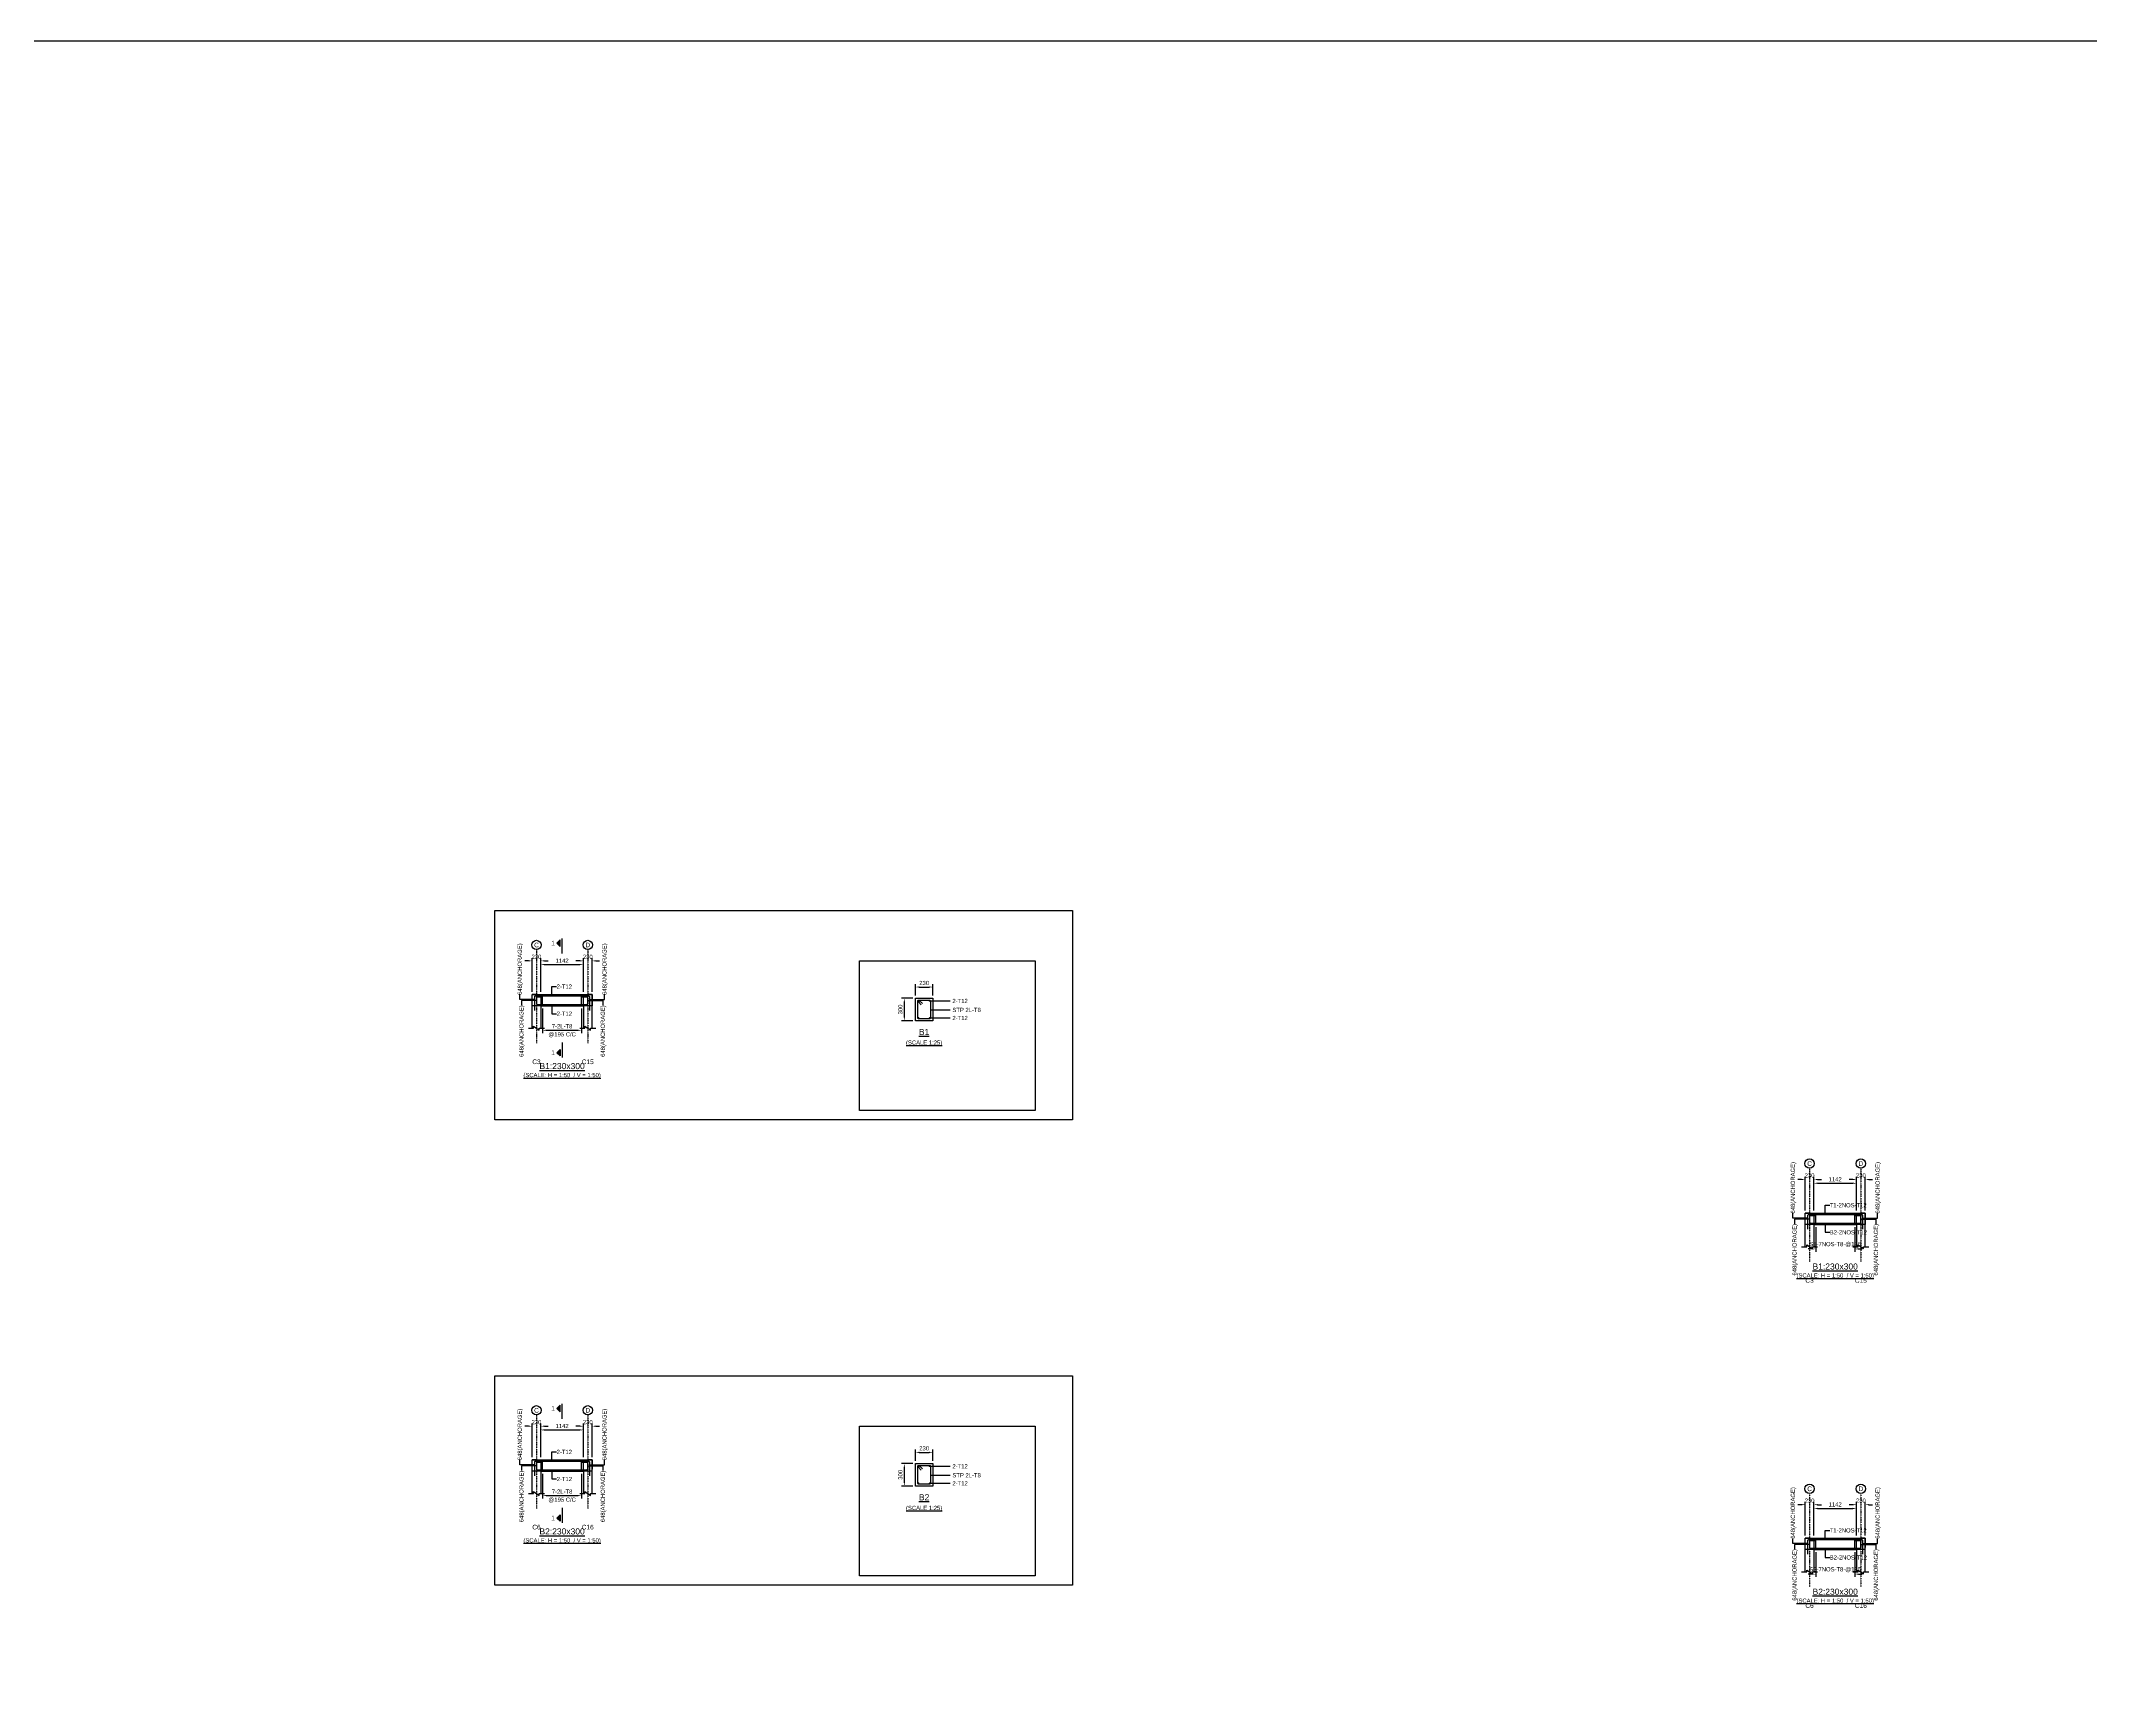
# Model space of a CAD drawing. Header units: inches. Extents: x -816171 to 9366335, y -450961 to 689132.
# Drawn here: x 1613017 to 1722710, y 229867 to 318373 of the extents above; entities that cross this region are included whole.
import ezdxf
from ezdxf.enums import TextEntityAlignment as Align

# ---------------------------------------------------------------- set-up
doc = ezdxf.new("R2010")
doc.units = ezdxf.units.IN
doc.header["$MEASUREMENT"] = 0
doc.linetypes.add('SCCenter', pattern=[1.2, 0.5, -0.3, 0.1, -0.3])
doc.linetypes.add('SCHidden', pattern=[1000, 500, -500])
for name, color, linetype in [('Concrete Line', 2, 'Continuous'), ('Cut Line', 31, 'Continuous'), ('Dimension', 31, 'Continuous'), ('Grid', 8, 'Continuous'), ('Labels', 4, 'Continuous'), ('Labels_Support', 4, 'Continuous'), ('Link', 225, 'Continuous'), ('Reinforcement', 130, 'Continuous'), ('Schedule Border', 60, 'Continuous'), ('Section Mark', 5, 'Continuous'), ('Solid', 25, 'Continuous'), ('Text', 31, 'Continuous'), ('Text_Scale', 31, 'Continuous')]:
    doc.layers.add(name, color=color, linetype=linetype)
doc.styles.add('SC-SansSerif', font='SansSerif')
doc.styles.get("Standard").update_dxf_attribs({"font": 'txt.shx'})
doc.dimstyles.new('SCBBSDimStyl', dxfattribs={"dimtxt": 225, "dimasz": 200, "dimexe": 150, "dimexo": 150, "dimgap": 100, "dimtad": 1, "dimtoh": 1, "dimdec": 0, "dimzin": 0, "dimdsep": 46, "dimtxsty": 'SC-SansSerif', "dimcen": 0.09, "dimclrd": 8, "dimclre": 8, "dimclrt": 31, "dimadec": 0, "dimazin": 0, "dimtfac": 1, "dimtdec": 0, "dimtix": 1, "dimtofl": 0, "dimtmove": 0, "dimatfit": 3, "dimfxl": 1, "dimtolj": 1, "dimtzin": 0, "dimarcsym": 0})
doc.dimstyles.get("Standard").update_dxf_attribs({"dimtxt": 0.18, "dimasz": 0.18, "dimexe": 0.18, "dimexo": 0.0625, "dimgap": 0.09, "dimtad": 0, "dimtih": 1, "dimtoh": 1, "dimdec": 4, "dimzin": 0, "dimdsep": 46, "dimtxsty": 'Standard', "dimcen": 0.09, "dimadec": 0, "dimazin": 0, "dimtfac": 1, "dimtdec": 4, "dimtofl": 0, "dimtmove": 0, "dimatfit": 3, "dimfxl": 1, "dimtolj": 1, "dimtzin": 0, "dimarcsym": 0})

# ---------------------------------------------------------------- blocks, each defined once
blk = doc.blocks.new('*D692')
at = {"layer": 'DEFPOINTS', "color": 0, "transparency": 16777216}
for p in [(1639859, 266750), (1641943, 266750), (1641943, 265435)]:
    blk.add_point(p, dxfattribs=at)
at = {"layer": 'Dimension', "color": 8, "lineweight": -2, "transparency": 16777216}
for p, q in [((1639859, 266600), (1639859, 265285)), ((1641943, 266600), (1641943, 265285)), ((1640059, 265435), (1641743, 265435))]:
    blk.add_line(p, q, dxfattribs=at)
at = {"layer": 'Dimension', "color": 8, "transparency": 16777216}
for points in [[(1640059, 265468), (1640059, 265402), (1639859, 265435)], [(1641743, 265468), (1641743, 265402), (1641943, 265435)]]:
    blk.add_solid(points, dxfattribs=at)
at = {"layer": 'Dimension', "color": 31, "transparency": 16777216, "char_height": 225, "attachment_point": 5, "style": 'SC-SansSerif'}
for s, insert in [('\\A1;7-2L-T8', (1640901, 265651)), ('\\A1;@195 C/C', (1640901, 265198))]:
    blk.add_mtext(s, dxfattribs=dict(at, insert=insert))
blk = doc.blocks.new('*D693')
at = {"layer": 'DEFPOINTS', "color": 0, "transparency": 16777216}
for p in [(1660733, 267750), (1659813, 267150), (1660733, 267150)]:
    blk.add_point(p, dxfattribs=at)
at = {"layer": 'Dimension', "color": 8, "lineweight": -2, "transparency": 16777216}
for p, q in [((1659813, 267300), (1659813, 267900)), ((1660013, 267750), (1660533, 267750)), ((1660733, 267300), (1660733, 267900))]:
    blk.add_line(p, q, dxfattribs=at)
at = {"layer": 'Dimension', "color": 8, "transparency": 16777216}
for points in [[(1660013, 267783), (1660013, 267717), (1659813, 267750)], [(1660533, 267783), (1660533, 267717), (1660733, 267750)]]:
    blk.add_solid(points, dxfattribs=at)
at = {"layer": 'Dimension', "color": 31, "transparency": 16777216, "insert": (1660273, 267966), "char_height": 225, "attachment_point": 5, "style": 'SC-SansSerif'}
blk.add_mtext('\\A1;230', dxfattribs=at)
blk = doc.blocks.new('*D694')
at = {"layer": 'DEFPOINTS', "color": 0, "transparency": 16777216}
for p in [(1659213, 267150), (1659813, 267150), (1659813, 265950)]:
    blk.add_point(p, dxfattribs=at)
at = {"layer": 'Dimension', "color": 8, "lineweight": -2, "transparency": 16777216}
for p, q in [((1659663, 267150), (1659063, 267150)), ((1659213, 266150), (1659213, 266950)), ((1659663, 265950), (1659063, 265950))]:
    blk.add_line(p, q, dxfattribs=at)
at = {"layer": 'Dimension', "color": 8, "transparency": 16777216}
for points in [[(1659179, 266950), (1659246, 266950), (1659213, 267150)], [(1659179, 266150), (1659246, 266150), (1659213, 265950)]]:
    blk.add_solid(points, dxfattribs=at)
at = {"layer": 'Dimension', "color": 31, "transparency": 16777216, "insert": (1658997, 266550), "char_height": 225, "attachment_point": 5, "rotation": 90, "style": 'SC-SansSerif'}
blk.add_mtext('\\A1;300', dxfattribs=at)
blk = doc.blocks.new('*D695')
at = {"layer": 'DEFPOINTS', "color": 0, "transparency": 16777216}
for p in [(1642043, 268950), (1639759, 267350), (1642043, 267350)]:
    blk.add_point(p, dxfattribs=at)
at = {"layer": 'Dimension', "color": 8, "lineweight": -2, "transparency": 16777216}
for p, q in [((1639759, 267500), (1639759, 269100)), ((1639959, 268950), (1641843, 268950)), ((1642043, 267500), (1642043, 269100))]:
    blk.add_line(p, q, dxfattribs=at)
at = {"layer": 'Dimension', "color": 8, "transparency": 16777216}
for points in [[(1639959, 268983), (1639959, 268917), (1639759, 268950)], [(1641843, 268983), (1641843, 268917), (1642043, 268950)]]:
    blk.add_solid(points, dxfattribs=at)
at = {"layer": 'Dimension', "color": 31, "transparency": 16777216, "insert": (1640901, 269162), "char_height": 225, "attachment_point": 5, "style": 'SC-SansSerif'}
blk.add_mtext('\\A1;1142', dxfattribs=at)
blk = doc.blocks.new('*D696')
at = {"layer": 'DEFPOINTS', "color": 0, "transparency": 16777216}
for p in [(1639759, 269150), (1639299, 267350), (1639759, 267350)]:
    blk.add_point(p, dxfattribs=at)
at = {"layer": 'Dimension', "color": 8, "lineweight": -2, "transparency": 16777216}
for p, q in [((1639099, 269150), (1638899, 269150)), ((1639299, 267500), (1639299, 269300)), ((1639759, 267500), (1639759, 269300)), ((1639959, 269150), (1640159, 269150))]:
    blk.add_line(p, q, dxfattribs=at)
at = {"layer": 'Dimension', "color": 8, "transparency": 16777216}
for points in [[(1639099, 269183), (1639099, 269117), (1639299, 269150)], [(1639959, 269183), (1639959, 269117), (1639759, 269150)]]:
    blk.add_solid(points, dxfattribs=at)
at = {"layer": 'Dimension', "color": 31, "transparency": 16777216, "insert": (1639529, 269366), "char_height": 225, "attachment_point": 5, "style": 'SC-SansSerif'}
blk.add_mtext('\\A1;230', dxfattribs=at)
blk = doc.blocks.new('*D697')
at = {"layer": 'DEFPOINTS', "color": 0, "transparency": 16777216}
for p in [(1642503, 269150), (1642043, 267350), (1642503, 267350)]:
    blk.add_point(p, dxfattribs=at)
at = {"layer": 'Dimension', "color": 8, "lineweight": -2, "transparency": 16777216}
for p, q in [((1641843, 269150), (1641643, 269150)), ((1642043, 267500), (1642043, 269300)), ((1642503, 267500), (1642503, 269300)), ((1642703, 269150), (1642903, 269150))]:
    blk.add_line(p, q, dxfattribs=at)
at = {"layer": 'Dimension', "color": 8, "transparency": 16777216}
for points in [[(1641843, 269183), (1641843, 269117), (1642043, 269150)], [(1642703, 269183), (1642703, 269117), (1642503, 269150)]]:
    blk.add_solid(points, dxfattribs=at)
at = {"layer": 'Dimension', "color": 31, "transparency": 16777216, "insert": (1642273, 269366), "char_height": 225, "attachment_point": 5, "style": 'SC-SansSerif'}
blk.add_mtext('\\A1;230', dxfattribs=at)
blk = doc.blocks.new('*D680')
at = {"layer": 'DEFPOINTS', "color": 0, "transparency": 16777216}
for p in [(1639859, 241850), (1641943, 241850), (1641943, 240535)]:
    blk.add_point(p, dxfattribs=at)
at = {"layer": 'Dimension', "color": 8, "lineweight": -2, "transparency": 16777216}
for p, q in [((1639859, 241700), (1639859, 240385)), ((1641943, 241700), (1641943, 240385)), ((1640059, 240535), (1641743, 240535))]:
    blk.add_line(p, q, dxfattribs=at)
at = {"layer": 'Dimension', "color": 8, "transparency": 16777216}
for points in [[(1640059, 240568), (1640059, 240502), (1639859, 240535)], [(1641743, 240568), (1641743, 240502), (1641943, 240535)]]:
    blk.add_solid(points, dxfattribs=at)
at = {"layer": 'Dimension', "color": 31, "transparency": 16777216, "char_height": 225, "attachment_point": 5, "style": 'SC-SansSerif'}
for s, insert in [('\\A1;@195 C/C', (1640901, 240298)), ('\\A1;7-2L-T8', (1640901, 240751))]:
    blk.add_mtext(s, dxfattribs=dict(at, insert=insert))
blk = doc.blocks.new('*D681')
at = {"layer": 'DEFPOINTS', "color": 0, "transparency": 16777216}
for p in [(1660733, 242850), (1659813, 242250), (1660733, 242250)]:
    blk.add_point(p, dxfattribs=at)
at = {"layer": 'Dimension', "color": 8, "lineweight": -2, "transparency": 16777216}
for p, q in [((1659813, 242400), (1659813, 243000)), ((1660013, 242850), (1660533, 242850)), ((1660733, 242400), (1660733, 243000))]:
    blk.add_line(p, q, dxfattribs=at)
at = {"layer": 'Dimension', "color": 8, "transparency": 16777216}
for points in [[(1660013, 242883), (1660013, 242817), (1659813, 242850)], [(1660533, 242883), (1660533, 242817), (1660733, 242850)]]:
    blk.add_solid(points, dxfattribs=at)
at = {"layer": 'Dimension', "color": 31, "transparency": 16777216, "insert": (1660273, 243066), "char_height": 225, "attachment_point": 5, "style": 'SC-SansSerif'}
blk.add_mtext('\\A1;230', dxfattribs=at)
blk = doc.blocks.new('*D682')
at = {"layer": 'DEFPOINTS', "color": 0, "transparency": 16777216}
for p in [(1659213, 242250), (1659813, 242250), (1659813, 241050)]:
    blk.add_point(p, dxfattribs=at)
at = {"layer": 'Dimension', "color": 8, "lineweight": -2, "transparency": 16777216}
for p, q in [((1659663, 242250), (1659063, 242250)), ((1659213, 241250), (1659213, 242050)), ((1659663, 241050), (1659063, 241050))]:
    blk.add_line(p, q, dxfattribs=at)
at = {"layer": 'Dimension', "color": 8, "transparency": 16777216}
for points in [[(1659179, 242050), (1659246, 242050), (1659213, 242250)], [(1659179, 241250), (1659246, 241250), (1659213, 241050)]]:
    blk.add_solid(points, dxfattribs=at)
at = {"layer": 'Dimension', "color": 31, "transparency": 16777216, "insert": (1658997, 241650), "char_height": 225, "attachment_point": 5, "rotation": 90, "style": 'SC-SansSerif'}
blk.add_mtext('\\A1;300', dxfattribs=at)
blk = doc.blocks.new('*D683')
at = {"layer": 'DEFPOINTS', "color": 0, "transparency": 16777216}
for p in [(1642043, 244050), (1639759, 242450), (1642043, 242450)]:
    blk.add_point(p, dxfattribs=at)
at = {"layer": 'Dimension', "color": 8, "lineweight": -2, "transparency": 16777216}
for p, q in [((1639759, 242600), (1639759, 244200)), ((1639959, 244050), (1641843, 244050)), ((1642043, 242600), (1642043, 244200))]:
    blk.add_line(p, q, dxfattribs=at)
at = {"layer": 'Dimension', "color": 8, "transparency": 16777216}
for points in [[(1639959, 244083), (1639959, 244017), (1639759, 244050)], [(1641843, 244083), (1641843, 244017), (1642043, 244050)]]:
    blk.add_solid(points, dxfattribs=at)
at = {"layer": 'Dimension', "color": 31, "transparency": 16777216, "insert": (1640901, 244262), "char_height": 225, "attachment_point": 5, "style": 'SC-SansSerif'}
blk.add_mtext('\\A1;1142', dxfattribs=at)
blk = doc.blocks.new('*D684')
at = {"layer": 'DEFPOINTS', "color": 0, "transparency": 16777216}
for p in [(1639759, 244250), (1639299, 242450), (1639759, 242450)]:
    blk.add_point(p, dxfattribs=at)
at = {"layer": 'Dimension', "color": 8, "lineweight": -2, "transparency": 16777216}
for p, q in [((1639099, 244250), (1638899, 244250)), ((1639299, 242600), (1639299, 244400)), ((1639759, 242600), (1639759, 244400)), ((1639959, 244250), (1640159, 244250))]:
    blk.add_line(p, q, dxfattribs=at)
at = {"layer": 'Dimension', "color": 8, "transparency": 16777216}
for points in [[(1639099, 244283), (1639099, 244217), (1639299, 244250)], [(1639959, 244283), (1639959, 244217), (1639759, 244250)]]:
    blk.add_solid(points, dxfattribs=at)
at = {"layer": 'Dimension', "color": 31, "transparency": 16777216, "insert": (1639529, 244466), "char_height": 225, "attachment_point": 5, "style": 'SC-SansSerif'}
blk.add_mtext('\\A1;230', dxfattribs=at)
blk = doc.blocks.new('*D685')
at = {"layer": 'DEFPOINTS', "color": 0, "transparency": 16777216}
for p in [(1642503, 244250), (1642043, 242450), (1642503, 242450)]:
    blk.add_point(p, dxfattribs=at)
at = {"layer": 'Dimension', "color": 8, "lineweight": -2, "transparency": 16777216}
for p, q in [((1641843, 244250), (1641643, 244250)), ((1642043, 242600), (1642043, 244400)), ((1642503, 242600), (1642503, 244400)), ((1642703, 244250), (1642903, 244250))]:
    blk.add_line(p, q, dxfattribs=at)
at = {"layer": 'Dimension', "color": 8, "transparency": 16777216}
for points in [[(1641843, 244283), (1641843, 244217), (1642043, 244250)], [(1642703, 244283), (1642703, 244217), (1642503, 244250)]]:
    blk.add_solid(points, dxfattribs=at)
at = {"layer": 'Dimension', "color": 31, "transparency": 16777216, "insert": (1642273, 244466), "char_height": 225, "attachment_point": 5, "style": 'SC-SansSerif'}
blk.add_mtext('\\A1;230', dxfattribs=at)
blk = doc.blocks.new('*D698')
at = {"layer": 'DEFPOINTS', "color": 0, "transparency": 16777216}
for p in [(1707981, 255051), (1710065, 255051), (1710065, 253736)]:
    blk.add_point(p, dxfattribs=at)
at = {"layer": 'Dimension', "color": 8, "lineweight": -2, "transparency": 16777216}
for p, q in [((1707981, 254901), (1707981, 253586)), ((1710065, 254901), (1710065, 253586)), ((1707781, 253736), (1707581, 253736)), ((1710265, 253736), (1710465, 253736))]:
    blk.add_line(p, q, dxfattribs=at)
at = {"layer": 'Dimension', "color": 8, "transparency": 16777216}
for points in [[(1707781, 253769), (1707781, 253702), (1707981, 253736)], [(1710265, 253769), (1710265, 253702), (1710065, 253736)]]:
    blk.add_solid(points, dxfattribs=at)
at = {"layer": 'Dimension', "color": 31, "transparency": 16777216, "insert": (1709023, 253972), "char_height": 225, "attachment_point": 5, "style": 'SC-SansSerif'}
blk.add_mtext('\\A1;S3-7NOS-T8-@195', dxfattribs=at)
blk = doc.blocks.new('*D699')
at = {"layer": 'DEFPOINTS', "color": 0, "transparency": 16777216}
for p in [(1710165, 257251), (1707881, 255651), (1710165, 255651)]:
    blk.add_point(p, dxfattribs=at)
at = {"layer": 'Dimension', "color": 8, "lineweight": -2, "transparency": 16777216}
for p, q in [((1707881, 255801), (1707881, 257401)), ((1708081, 257251), (1709965, 257251)), ((1710165, 255801), (1710165, 257401))]:
    blk.add_line(p, q, dxfattribs=at)
at = {"layer": 'Dimension', "color": 8, "transparency": 16777216}
for points in [[(1708081, 257284), (1708081, 257217), (1707881, 257251)], [(1709965, 257284), (1709965, 257217), (1710165, 257251)]]:
    blk.add_solid(points, dxfattribs=at)
at = {"layer": 'Dimension', "color": 31, "transparency": 16777216, "insert": (1709023, 257463), "char_height": 225, "attachment_point": 5, "style": 'SC-SansSerif'}
blk.add_mtext('\\A1;1142', dxfattribs=at)
blk = doc.blocks.new('*D700')
at = {"layer": 'DEFPOINTS', "color": 0, "transparency": 16777216}
for p in [(1707881, 257451), (1707421, 255651), (1707881, 255651)]:
    blk.add_point(p, dxfattribs=at)
at = {"layer": 'Dimension', "color": 8, "lineweight": -2, "transparency": 16777216}
for p, q in [((1707221, 257451), (1707021, 257451)), ((1707421, 255801), (1707421, 257601)), ((1707881, 255801), (1707881, 257601)), ((1708081, 257451), (1708281, 257451))]:
    blk.add_line(p, q, dxfattribs=at)
at = {"layer": 'Dimension', "color": 8, "transparency": 16777216}
for points in [[(1707221, 257484), (1707221, 257417), (1707421, 257451)], [(1708081, 257484), (1708081, 257417), (1707881, 257451)]]:
    blk.add_solid(points, dxfattribs=at)
at = {"layer": 'Dimension', "color": 31, "transparency": 16777216, "insert": (1707651, 257667), "char_height": 225, "attachment_point": 5, "style": 'SC-SansSerif'}
blk.add_mtext('\\A1;230', dxfattribs=at)
blk = doc.blocks.new('*D701')
at = {"layer": 'DEFPOINTS', "color": 0, "transparency": 16777216}
for p in [(1710625, 257451), (1710165, 255651), (1710625, 255651)]:
    blk.add_point(p, dxfattribs=at)
at = {"layer": 'Dimension', "color": 8, "lineweight": -2, "transparency": 16777216}
for p, q in [((1709965, 257451), (1709765, 257451)), ((1710165, 255801), (1710165, 257601)), ((1710625, 255801), (1710625, 257601)), ((1710825, 257451), (1711025, 257451))]:
    blk.add_line(p, q, dxfattribs=at)
at = {"layer": 'Dimension', "color": 8, "transparency": 16777216}
for points in [[(1709965, 257484), (1709965, 257417), (1710165, 257451)], [(1710825, 257484), (1710825, 257417), (1710625, 257451)]]:
    blk.add_solid(points, dxfattribs=at)
at = {"layer": 'Dimension', "color": 31, "transparency": 16777216, "insert": (1710395, 257667), "char_height": 225, "attachment_point": 5, "style": 'SC-SansSerif'}
blk.add_mtext('\\A1;230', dxfattribs=at)
blk = doc.blocks.new('*D702')
at = {"layer": 'DEFPOINTS', "color": 0, "transparency": 16777216}
for p in [(1707981, 237651), (1710065, 237651), (1710065, 236336)]:
    blk.add_point(p, dxfattribs=at)
at = {"layer": 'Dimension', "color": 8, "lineweight": -2, "transparency": 16777216}
for p, q in [((1707981, 237501), (1707981, 236186)), ((1710065, 237501), (1710065, 236186)), ((1707781, 236336), (1707581, 236336)), ((1710265, 236336), (1710465, 236336))]:
    blk.add_line(p, q, dxfattribs=at)
at = {"layer": 'Dimension', "color": 8, "transparency": 16777216}
for points in [[(1707781, 236369), (1707781, 236302), (1707981, 236336)], [(1710265, 236369), (1710265, 236302), (1710065, 236336)]]:
    blk.add_solid(points, dxfattribs=at)
at = {"layer": 'Dimension', "color": 31, "transparency": 16777216, "insert": (1709023, 236572), "char_height": 225, "attachment_point": 5, "style": 'SC-SansSerif'}
blk.add_mtext('\\A1;S3-7NOS-T8-@195', dxfattribs=at)
blk = doc.blocks.new('*D703')
at = {"layer": 'DEFPOINTS', "color": 0, "transparency": 16777216}
for p in [(1710165, 239851), (1707881, 238251), (1710165, 238251)]:
    blk.add_point(p, dxfattribs=at)
at = {"layer": 'Dimension', "color": 8, "lineweight": -2, "transparency": 16777216}
for p, q in [((1707881, 238401), (1707881, 240001)), ((1708081, 239851), (1709965, 239851)), ((1710165, 238401), (1710165, 240001))]:
    blk.add_line(p, q, dxfattribs=at)
at = {"layer": 'Dimension', "color": 8, "transparency": 16777216}
for points in [[(1708081, 239884), (1708081, 239817), (1707881, 239851)], [(1709965, 239884), (1709965, 239817), (1710165, 239851)]]:
    blk.add_solid(points, dxfattribs=at)
at = {"layer": 'Dimension', "color": 31, "transparency": 16777216, "insert": (1709023, 240063), "char_height": 225, "attachment_point": 5, "style": 'SC-SansSerif'}
blk.add_mtext('\\A1;1142', dxfattribs=at)
blk = doc.blocks.new('*D704')
at = {"layer": 'DEFPOINTS', "color": 0, "transparency": 16777216}
for p in [(1707881, 240051), (1707421, 238251), (1707881, 238251)]:
    blk.add_point(p, dxfattribs=at)
at = {"layer": 'Dimension', "color": 8, "lineweight": -2, "transparency": 16777216}
for p, q in [((1707221, 240051), (1707021, 240051)), ((1707421, 238401), (1707421, 240201)), ((1707881, 238401), (1707881, 240201)), ((1708081, 240051), (1708281, 240051))]:
    blk.add_line(p, q, dxfattribs=at)
at = {"layer": 'Dimension', "color": 8, "transparency": 16777216}
for points in [[(1707221, 240084), (1707221, 240017), (1707421, 240051)], [(1708081, 240084), (1708081, 240017), (1707881, 240051)]]:
    blk.add_solid(points, dxfattribs=at)
at = {"layer": 'Dimension', "color": 31, "transparency": 16777216, "insert": (1707651, 240267), "char_height": 225, "attachment_point": 5, "style": 'SC-SansSerif'}
blk.add_mtext('\\A1;230', dxfattribs=at)
blk = doc.blocks.new('*D705')
at = {"layer": 'DEFPOINTS', "color": 0, "transparency": 16777216}
for p in [(1710625, 240051), (1710165, 238251), (1710625, 238251)]:
    blk.add_point(p, dxfattribs=at)
at = {"layer": 'Dimension', "color": 8, "lineweight": -2, "transparency": 16777216}
for p, q in [((1709965, 240051), (1709765, 240051)), ((1710165, 238401), (1710165, 240201)), ((1710625, 238401), (1710625, 240201)), ((1710825, 240051), (1711025, 240051))]:
    blk.add_line(p, q, dxfattribs=at)
at = {"layer": 'Dimension', "color": 8, "transparency": 16777216}
for points in [[(1709965, 240084), (1709965, 240017), (1710165, 240051)], [(1710825, 240084), (1710825, 240017), (1710625, 240051)]]:
    blk.add_solid(points, dxfattribs=at)
at = {"layer": 'Dimension', "color": 31, "transparency": 16777216, "insert": (1710395, 240267), "char_height": 225, "attachment_point": 5, "style": 'SC-SansSerif'}
blk.add_mtext('\\A1;230', dxfattribs=at)

msp = doc.modelspace()

# ---------------------------------------------------------------- hatches: boundary and pattern name
at = {"layer": 'Solid'}
for points in [[(1640801.08271, 270274.97967), (1640626.08271, 270099.97967), (1640801.08271, 269924.97967), (1640801.08271, 270274.97967)], [(1640801.08271, 264059.97967), (1640626.08271, 264234.97967), (1640801.08271, 264409.97967), (1640801.08271, 264059.97967)], [(1640801.08271, 245374.97967), (1640626.08271, 245199.97967), (1640801.08271, 245024.97967), (1640801.08271, 245374.97967)], [(1640801.08271, 239159.97967), (1640626.08271, 239334.97967), (1640801.08271, 239509.97967), (1640801.08271, 239159.97967)]]:
    msp.add_hatch(color=256, dxfattribs=at).paths.add_polyline_path(points, flags=0)

# ---------------------------------------------------------------- linework, layer by layer
msp.add_lwpolyline([(1487292.04205, 318372.88978), (1835497.95651, 318372.88978), (1835497.95651, 141360.22388), (1487292.04205, 141360.22388)], close=True)
at = {"layer": 'Concrete Line'}
for p, q in [((1639298.58271, 265549.97967), (1639298.58271, 267349.97967)), ((1639528.58271, 267349.97967), (1639298.58271, 267349.97967)), ((1639758.58271, 266749.97967), (1639758.58271, 265549.97967)), ((1642042.58271, 266749.97967), (1642042.58271, 265549.97967)), ((1642502.58271, 267349.97967), (1642272.58271, 267349.97967)), ((1642502.58271, 265549.97967), (1642502.58271, 267349.97967)), ((1707420.9453, 253850.71049), (1707420.9453, 255650.71049)), ((1707650.9453, 255650.71049), (1707420.9453, 255650.71049)), ((1710624.9453, 255650.71049), (1710394.9453, 255650.71049)), ((1710624.9453, 253850.71049), (1710624.9453, 255650.71049)), ((1707880.9453, 255050.71049), (1707880.9453, 253850.71049)), ((1710164.9453, 255050.71049), (1710164.9453, 253850.71049)), ((1639298.58271, 240649.97967), (1639298.58271, 242449.97967)), ((1639528.58271, 242449.97967), (1639298.58271, 242449.97967)), ((1642502.58271, 242449.97967), (1642272.58271, 242449.97967)), ((1642502.58271, 240649.97967), (1642502.58271, 242449.97967)), ((1639758.58271, 241849.97967), (1639758.58271, 240649.97967)), ((1642042.58271, 241849.97967), (1642042.58271, 240649.97967)), ((1707420.9453, 236450.71049), (1707420.9453, 238250.71049)), ((1707650.9453, 238250.71049), (1707420.9453, 238250.71049)), ((1710624.9453, 238250.71049), (1710394.9453, 238250.71049)), ((1710624.9453, 236450.71049), (1710624.9453, 238250.71049)), ((1707880.9453, 237650.71049), (1707880.9453, 236450.71049)), ((1710164.9453, 237650.71049), (1710164.9453, 236450.71049))]:
    msp.add_line(p, q, dxfattribs=at)
for points in [[(1639298.58271, 267349.97967), (1639758.58271, 267349.97967), (1639758.58271, 267349.97967), (1639758.58271, 266749.97967), (1639758.58271, 266749.97967), (1639298.58271, 266749.97967), (1639298.58271, 266749.97967), (1639298.58271, 267349.97967)], [(1642042.58271, 267349.97967), (1642502.58271, 267349.97967), (1642502.58271, 267349.97967), (1642502.58271, 266749.97967), (1642502.58271, 266749.97967), (1642042.58271, 266749.97967), (1642042.58271, 266749.97967), (1642042.58271, 267349.97967)], [(1659812.58271, 267149.97967), (1660732.58271, 267149.97967), (1660732.58271, 265949.97967), (1659812.58271, 265949.97967)], [(1707420.9453, 255650.71049), (1707880.9453, 255650.71049), (1707880.9453, 255650.71049), (1707880.9453, 255050.71049), (1707880.9453, 255050.71049), (1707420.9453, 255050.71049), (1707420.9453, 255050.71049), (1707420.9453, 255650.71049)], [(1710164.9453, 255650.71049), (1710624.9453, 255650.71049), (1710624.9453, 255650.71049), (1710624.9453, 255050.71049), (1710624.9453, 255050.71049), (1710164.9453, 255050.71049), (1710164.9453, 255050.71049), (1710164.9453, 255650.71049)], [(1659812.58271, 242249.97967), (1660732.58271, 242249.97967), (1660732.58271, 241049.97967), (1659812.58271, 241049.97967)]]:
    msp.add_lwpolyline(points, close=True, dxfattribs=at)
for points in [[(1639528.58271, 267349.97967), (1642272.58271, 267349.97967)], [(1639758.58271, 266749.97967), (1642042.58271, 266749.97967)], [(1707650.9453, 255650.71049), (1710394.9453, 255650.71049)], [(1707880.9453, 255050.71049), (1710164.9453, 255050.71049)], [(1639528.58271, 242449.97967), (1642272.58271, 242449.97967)], [(1639758.58271, 241849.97967), (1642042.58271, 241849.97967)], [(1707650.9453, 238250.71049), (1710394.9453, 238250.71049)], [(1707880.9453, 237650.71049), (1710164.9453, 237650.71049)]]:
    msp.add_lwpolyline(points, dxfattribs=at)
at = {"layer": 'Concrete Line', "linetype": 'SCHidden'}
for points in [[(1639298.58271, 242449.97967), (1639758.58271, 242449.97967), (1639758.58271, 242449.97967), (1639758.58271, 241849.97967), (1639758.58271, 241849.97967), (1639298.58271, 241849.97967), (1639298.58271, 241849.97967), (1639298.58271, 242449.97967)], [(1642042.58271, 242449.97967), (1642502.58271, 242449.97967), (1642502.58271, 242449.97967), (1642502.58271, 241849.97967), (1642502.58271, 241849.97967), (1642042.58271, 241849.97967), (1642042.58271, 241849.97967), (1642042.58271, 242449.97967)], [(1707420.9453, 238250.71049), (1707880.9453, 238250.71049), (1707880.9453, 238250.71049), (1707880.9453, 237650.71049), (1707880.9453, 237650.71049), (1707420.9453, 237650.71049), (1707420.9453, 237650.71049), (1707420.9453, 238250.71049)], [(1710164.9453, 238250.71049), (1710624.9453, 238250.71049), (1710624.9453, 238250.71049), (1710624.9453, 237650.71049), (1710624.9453, 237650.71049), (1710164.9453, 237650.71049), (1710164.9453, 237650.71049), (1710164.9453, 238250.71049)]]:
    msp.add_lwpolyline(points, close=True, dxfattribs=at)
at = {"layer": 'Cut Line'}
for points in [[(1639098.58271, 265549.97967), (1639378.58271, 265549.97967), (1639378.58271, 265649.97967), (1639678.58271, 265449.97967), (1639678.58271, 265549.97967), (1639958.58271, 265549.97967)], [(1641842.58271, 265549.97967), (1642122.58271, 265549.97967), (1642122.58271, 265649.97967), (1642422.58271, 265449.97967), (1642422.58271, 265549.97967), (1642702.58271, 265549.97967)], [(1707220.9453, 253850.71049), (1707500.9453, 253850.71049), (1707500.9453, 253950.71049), (1707800.9453, 253750.71049), (1707800.9453, 253850.71049), (1708080.9453, 253850.71049)], [(1709964.9453, 253850.71049), (1710244.9453, 253850.71049), (1710244.9453, 253950.71049), (1710544.9453, 253750.71049), (1710544.9453, 253850.71049), (1710824.9453, 253850.71049)], [(1639098.58271, 240649.97967), (1639378.58271, 240649.97967), (1639378.58271, 240749.97967), (1639678.58271, 240549.97967), (1639678.58271, 240649.97967), (1639958.58271, 240649.97967)], [(1641842.58271, 240649.97967), (1642122.58271, 240649.97967), (1642122.58271, 240749.97967), (1642422.58271, 240549.97967), (1642422.58271, 240649.97967), (1642702.58271, 240649.97967)], [(1707220.9453, 236450.71049), (1707500.9453, 236450.71049), (1707500.9453, 236550.71049), (1707800.9453, 236350.71049), (1707800.9453, 236450.71049), (1708080.9453, 236450.71049)], [(1709964.9453, 236450.71049), (1710244.9453, 236450.71049), (1710244.9453, 236550.71049), (1710544.9453, 236350.71049), (1710544.9453, 236450.71049), (1710824.9453, 236450.71049)]]:
    msp.add_lwpolyline(points, dxfattribs=at)
at = {"layer": 'Grid', "linetype": 'SCCenter'}
for p, q in [((1639528.58271, 269749.97967), (1639528.58271, 264749.97967)), ((1642272.58271, 269749.97967), (1642272.58271, 264749.97967)), ((1707650.9453, 258050.71049), (1707650.9453, 253050.71049)), ((1710394.9453, 258050.71049), (1710394.9453, 253050.71049)), ((1639528.58271, 244849.97967), (1639528.58271, 239849.97967)), ((1642272.58271, 244849.97967), (1642272.58271, 239849.97967)), ((1707650.9453, 240650.71049), (1707650.9453, 235650.71049)), ((1710394.9453, 240650.71049), (1710394.9453, 235650.71049))]:
    msp.add_line(p, q, dxfattribs=at)
at = {"layer": 'Grid'}
for centre in [(1639528.58271, 269999.97967), (1642272.58271, 269999.97967), (1707650.9453, 258300.71049), (1710394.9453, 258300.71049), (1639528.58271, 245099.97967), (1642272.58271, 245099.97967), (1707650.9453, 240900.71049), (1710394.9453, 240900.71049)]:
    msp.add_circle(centre, 250, dxfattribs=at)
at = {"layer": 'Link'}
for p, q in [((1639858.58271, 266809.97967), (1639858.58271, 267289.97967)), ((1641942.58271, 266809.97967), (1641942.58271, 267289.97967)), ((1707980.9453, 255110.71049), (1707980.9453, 255590.71049)), ((1710064.9453, 255110.71049), (1710064.9453, 255590.71049)), ((1639858.58271, 241909.97967), (1639858.58271, 242389.97967)), ((1641942.58271, 241909.97967), (1641942.58271, 242389.97967)), ((1707980.9453, 237710.71049), (1707980.9453, 238190.71049)), ((1710064.9453, 237710.71049), (1710064.9453, 238190.71049))]:
    msp.add_line(p, q, dxfattribs=at)
for points in [[(1660115.76143, 266803.74713), (1659946.0558, 266973.45276, -0.6681786379), (1659978.58271, 267051.97967), (1660566.58271, 267051.97967, -0.4142135624), (1660612.58271, 267005.97967), (1660612.58271, 266093.97967, -0.4142135624), (1660566.58271, 266047.97967), (1659978.58271, 266047.97967, -0.4142135624), (1659932.58271, 266093.97967), (1659932.58271, 267005.97967, -0.6681786379), (1660011.10962, 267038.50658), (1660180.81525, 266868.80096)], [(1660115.76143, 241903.74713), (1659946.0558, 242073.45276, -0.6681786379), (1659978.58271, 242151.97967), (1660566.58271, 242151.97967, -0.4142135624), (1660612.58271, 242105.97967), (1660612.58271, 241193.97967, -0.4142135624), (1660566.58271, 241147.97967), (1659978.58271, 241147.97967, -0.4142135624), (1659932.58271, 241193.97967), (1659932.58271, 242105.97967, -0.6681786379), (1660011.10962, 242138.50658), (1660180.81525, 241968.80096)]]:
    msp.add_lwpolyline(points, format="xyb", dxfattribs=at)
at = {"layer": 'Reinforcement'}
for points in [[(1639434.58271, 266497.97967), (1639434.58271, 267227.97967, -0.4142135624), (1639484.58271, 267277.97967), (1642316.58271, 267277.97967, -0.4142135624), (1642366.58271, 267227.97967), (1642366.58271, 266497.97967)], [(1639822.58271, 267213.97967), (1639572.58271, 267213.97967, 0.4142135624), (1639522.58271, 267163.97967), (1639522.58271, 266871.97967, 0.4142135624), (1639572.58271, 266821.97967), (1642228.58271, 266821.97967, 0.4142135624), (1642278.58271, 266871.97967), (1642278.58271, 267163.97967, 0.4142135624), (1642228.58271, 267213.97967), (1641928.58271, 267213.97967)], [(1707556.9453, 254798.71049), (1707556.9453, 255528.71049, -0.4142135624), (1707606.9453, 255578.71049), (1710438.9453, 255578.71049, -0.4142135624), (1710488.9453, 255528.71049), (1710488.9453, 254798.71049)], [(1707944.9453, 255514.71049), (1707694.9453, 255514.71049, 0.4142135624), (1707644.9453, 255464.71049), (1707644.9453, 255172.71049, 0.4142135624), (1707694.9453, 255122.71049), (1710350.9453, 255122.71049, 0.4142135624), (1710400.9453, 255172.71049), (1710400.9453, 255464.71049, 0.4142135624), (1710350.9453, 255514.71049), (1710050.9453, 255514.71049)], [(1639434.58271, 241597.97967), (1639434.58271, 242327.97967, -0.4142135624), (1639484.58271, 242377.97967), (1642316.58271, 242377.97967, -0.4142135624), (1642366.58271, 242327.97967), (1642366.58271, 241597.97967)], [(1639822.58271, 242313.97967), (1639572.58271, 242313.97967, 0.4142135624), (1639522.58271, 242263.97967), (1639522.58271, 241971.97967, 0.4142135624), (1639572.58271, 241921.97967), (1642228.58271, 241921.97967, 0.4142135624), (1642278.58271, 241971.97967), (1642278.58271, 242263.97967, 0.4142135624), (1642228.58271, 242313.97967), (1641928.58271, 242313.97967)], [(1707556.9453, 237398.71049), (1707556.9453, 238128.71049, -0.4142135624), (1707606.9453, 238178.71049), (1710438.9453, 238178.71049, -0.4142135624), (1710488.9453, 238128.71049), (1710488.9453, 237398.71049)], [(1707944.9453, 238114.71049), (1707694.9453, 238114.71049, 0.4142135624), (1707644.9453, 238064.71049), (1707644.9453, 237772.71049, 0.4142135624), (1707694.9453, 237722.71049), (1710350.9453, 237722.71049, 0.4142135624), (1710400.9453, 237772.71049), (1710400.9453, 238064.71049, 0.4142135624), (1710350.9453, 238114.71049), (1710050.9453, 238114.71049)]]:
    msp.add_lwpolyline(points, format="xyb", dxfattribs=at)
at = {"layer": 'Reinforcement', "const_width": 46}
for points in [[(1659955.58271, 267005.97967, 1), (1660001.58271, 267005.97967, 1)], [(1660543.58271, 267005.97967, 1), (1660589.58271, 267005.97967, 1)], [(1659955.58271, 266093.97967, 1), (1660001.58271, 266093.97967, 1)], [(1660543.58271, 266093.97967, 1), (1660589.58271, 266093.97967, 1)], [(1659955.58271, 242105.97967, 1), (1660001.58271, 242105.97967, 1)], [(1660543.58271, 242105.97967, 1), (1660589.58271, 242105.97967, 1)], [(1659955.58271, 241193.97967, 1), (1660001.58271, 241193.97967, 1)], [(1660543.58271, 241193.97967, 1), (1660589.58271, 241193.97967, 1)]]:
    msp.add_lwpolyline(points, format="xyb", close=True, dxfattribs=at)
at = {"layer": 'Schedule Border'}
for points in [[(1637298.58271, 271849.97967), (1668212.58271, 271849.97967), (1668212.58271, 260649.97967), (1637298.58271, 260649.97967)], [(1656812.58271, 269149.97967), (1666212.58271, 269149.97967), (1666212.58271, 261149.97967), (1656812.58271, 261149.97967)], [(1637298.58271, 246949.97967), (1668212.58271, 246949.97967), (1668212.58271, 235749.97967), (1637298.58271, 235749.97967)], [(1656812.58271, 244249.97967), (1666212.58271, 244249.97967), (1666212.58271, 236249.97967), (1656812.58271, 236249.97967)]]:
    msp.add_lwpolyline(points, close=True, dxfattribs=at)
at = {"layer": 'Section Mark'}
for points in [[(1640801.08271, 270274.97967), (1640626.08271, 270099.97967), (1640801.08271, 269924.97967), (1640801.08271, 270274.97967)], [(1640901.08271, 269549.97967), (1640901.08271, 270349.97967)], [(1640801.08271, 264059.97967), (1640626.08271, 264234.97967), (1640801.08271, 264409.97967), (1640801.08271, 264059.97967)], [(1640901.08271, 264784.97967), (1640901.08271, 263984.97967)], [(1640801.08271, 245374.97967), (1640626.08271, 245199.97967), (1640801.08271, 245024.97967), (1640801.08271, 245374.97967)], [(1640901.08271, 244649.97967), (1640901.08271, 245449.97967)], [(1640801.08271, 239159.97967), (1640626.08271, 239334.97967), (1640801.08271, 239509.97967), (1640801.08271, 239159.97967)], [(1640901.08271, 239884.97967), (1640901.08271, 239084.97967)]]:
    msp.add_lwpolyline(points, dxfattribs=at)

# ---------------------------------------------------------------- texts
at = {"layer": 'Grid', "style": 'SC-SansSerif'}
for s, p in [('C', (1639528.58271, 269999.97967)), ('D', (1642272.58271, 269999.97967)), ('C', (1707650.9453, 258300.71049)), ('D', (1710394.9453, 258300.71049)), ('C', (1639528.58271, 245099.97967)), ('D', (1642272.58271, 245099.97967)), ('C', (1707650.9453, 240900.71049)), ('D', (1710394.9453, 240900.71049))]:
    msp.add_text(s, height=250, dxfattribs=at).set_placement(p, align=Align.MIDDLE)
at = {"layer": 'Labels', "style": 'SC-SansSerif'}
for s, p in [('%%uB1', (1660272.58271, 265349.97967)), ('%%uB2', (1660272.58271, 240449.97967))]:
    msp.add_text(s, height=325, dxfattribs=at).set_placement(p, align=Align.MIDDLE)
for s, p in [('%%uB1:230x300', (1640900.58271, 263259.97967)), ('%%uB1:230x300', (1709022.9453, 252535.71049)), ('%%uB2:230x300', (1640900.58271, 238359.97967)), ('%%uB2:230x300', (1709022.9453, 235135.71049))]:
    msp.add_text(s, height=325, dxfattribs=at).set_placement(p, align=Align.BOTTOM_CENTER)
at = {"layer": 'Labels_Support', "style": 'SC-SansSerif'}
for s, p in [('C3', (1639528.58271, 263549.97967)), ('C15', (1642272.58271, 263549.97967)), ('C3', (1707650.9453, 251850.71049)), ('C15', (1710394.9453, 251850.71049)), ('C6', (1639528.58271, 238649.97967)), ('C16', (1642272.58271, 238649.97967)), ('C6', (1707650.9453, 234450.71049)), ('C16', (1710394.9453, 234450.71049))]:
    msp.add_text(s, height=250, dxfattribs=at).set_placement(p, align=Align.BOTTOM_CENTER)
at = {"layer": 'Section Mark', "style": 'SC-SansSerif'}
for p in [(1640513.58271, 270099.97967), (1640513.58271, 264234.97967), (1640513.58271, 245199.97967), (1640513.58271, 239334.97967)]:
    msp.add_text('1', height=250, dxfattribs=at).set_placement(p, align=Align.MIDDLE_RIGHT)
at = {"layer": 'Text', "style": 'SC-SansSerif'}
for p in [(1638634.58271, 267327.97967), (1643166.58271, 267327.97967), (1706756.9453, 255628.71049), (1711288.9453, 255628.71049), (1638634.58271, 242427.97967), (1643166.58271, 242427.97967), (1706756.9453, 238228.71049), (1711288.9453, 238228.71049)]:
    msp.add_text('648(ANCHORAGE)', height=225, rotation=90, dxfattribs=at).set_placement(p, align=Align.MIDDLE_LEFT)
for s, p in [('2-T12', (1640608.58271, 267774.97967)), ('STP 2L-T8', (1661786.58271, 266525.97967)), ('2-T12', (1661786.58271, 267005.97967)), ('2-T12', (1640608.58271, 266324.97967)), ('2-T12', (1661786.58271, 266093.97967)), ('T1-2NOS-T12', (1708730.9453, 256075.71049)), ('B2-2NOS-T12', (1708730.9453, 254625.71049)), ('2-T12', (1640608.58271, 242874.97967)), ('2-T12', (1640608.58271, 241424.97967)), ('STP 2L-T8', (1661786.58271, 241625.97967)), ('2-T12', (1661786.58271, 242105.97967)), ('2-T12', (1661786.58271, 241193.97967)), ('T1-2NOS-T12', (1708730.9453, 238675.71049)), ('B2-2NOS-T12', (1708730.9453, 237225.71049))]:
    msp.add_text(s, height=225, dxfattribs=at).set_placement(p, align=Align.MIDDLE_LEFT)
for p in [(1638722.58271, 266771.97967), (1643078.58271, 266771.97967), (1706844.9453, 255072.71049), (1711200.9453, 255072.71049), (1638722.58271, 241871.97967), (1643078.58271, 241871.97967), (1706844.9453, 237672.71049), (1711200.9453, 237672.71049)]:
    msp.add_text('648(ANCHORAGE)', height=225, rotation=90, dxfattribs=at).set_placement(p, align=Align.MIDDLE_RIGHT)
for p in [(1660272.58271, 264749.97967), (1660272.58271, 239849.97967)]:
    msp.add_text('%%u(SCALE 1:25)', height=225, dxfattribs=at).set_placement(p, align=Align.MIDDLE)
for p in [(1709022.9453, 252135.71049), (1709022.9453, 234735.71049)]:
    msp.add_text('%%u(SCALE: H = 1:50  / V = 1:50)', height=225, dxfattribs=at).set_placement(p, align=Align.BOTTOM_CENTER)
at = {"layer": 'Text_Scale', "style": 'SC-SansSerif'}
for p in [(1640900.58271, 262859.97967), (1640900.58271, 237959.97967)]:
    msp.add_text('%%u(SCALE: H = 1:50  / V = 1:50)', height=225, dxfattribs=at).set_placement(p, align=Align.BOTTOM_CENTER)

# ---------------------------------------------------------------- dimensions: what is measured, and where the dimension line sits
at = {"layer": 'Dimension'}
for base, p1, p2, text, picture, middle in [((1639758.58271, 269149.97967), (1639298.58271, 267349.97967), (1639758.58271, 267349.97967), '230', '*D696', (1639528.58271, 269366.02905)), ((1642042.58271, 268949.97967), (1639758.58271, 267349.97967), (1642042.58271, 267349.97967), '1142', '*D695', (1640900.58271, 269162.47967)), ((1642502.58271, 269149.97967), (1642042.58271, 267349.97967), (1642502.58271, 267349.97967), '230', '*D697', (1642272.58271, 269366.02905)), ((1641942.58271, 265434.97967), (1639858.58271, 266749.97967), (1641942.58271, 266749.97967), '7-2L-T8\\X@195 C/C', '*D692', (1640900.58271, 265434.97967)), ((1707880.9453, 257450.71049), (1707420.9453, 255650.71049), (1707880.9453, 255650.71049), '230', '*D700', (1707650.9453, 257666.75987)), ((1710624.9453, 257450.71049), (1710164.9453, 255650.71049), (1710624.9453, 255650.71049), '230', '*D701', (1710394.9453, 257666.75987)), ((1710164.9453, 257250.71049), (1707880.9453, 255650.71049), (1710164.9453, 255650.71049), '1142', '*D699', (1709022.9453, 257463.21049)), ((1710064.9453, 253735.71049), (1707980.9453, 255050.71049), (1710064.9453, 255050.71049), 'S3-7NOS-T8-@195', '*D698', (1709022.9453, 253972.43888)), ((1639758.58271, 244249.97967), (1639298.58271, 242449.97967), (1639758.58271, 242449.97967), '230', '*D684', (1639528.58271, 244466.02905)), ((1642042.58271, 244049.97967), (1639758.58271, 242449.97967), (1642042.58271, 242449.97967), '1142', '*D683', (1640900.58271, 244262.47967)), ((1642502.58271, 244249.97967), (1642042.58271, 242449.97967), (1642502.58271, 242449.97967), '230', '*D685', (1642272.58271, 244466.02905)), ((1641942.58271, 240534.97967), (1639858.58271, 241849.97967), (1641942.58271, 241849.97967), '7-2L-T8\\X@195 C/C', '*D680', (1640900.58271, 240534.97967)), ((1707880.9453, 240050.71049), (1707420.9453, 238250.71049), (1707880.9453, 238250.71049), '230', '*D704', (1707650.9453, 240266.75987)), ((1710624.9453, 240050.71049), (1710164.9453, 238250.71049), (1710624.9453, 238250.71049), '230', '*D705', (1710394.9453, 240266.75987)), ((1710164.9453, 239850.71049), (1707880.9453, 238250.71049), (1710164.9453, 238250.71049), '1142', '*D703', (1709022.9453, 240063.21049)), ((1710064.9453, 236335.71049), (1707980.9453, 237650.71049), (1710064.9453, 237650.71049), 'S3-7NOS-T8-@195', '*D702', (1709022.9453, 236572.43888))]:
    dim = msp.add_linear_dim(base=base, p1=p1, p2=p2, text=text, dimstyle='SCBBSDimStyl', dxfattribs=at)
    dim.commit()
    dim.dimension.update_dxf_attribs({"geometry": picture, "text_midpoint": middle})
for base, p1, p2, angle, text, picture, middle in [((1660732.58271, 267749.97967), (1659812.58271, 267149.97967), (1660732.58271, 267149.97967), 0, '230', '*D693', (1660272.58271, 267749.97967)), ((1659212.58271, 267149.97967), (1659812.58271, 265949.97967), (1659812.58271, 267149.97967), 90, '300', '*D694', (1659212.58271, 266549.97967)), ((1660732.58271, 242849.97967), (1659812.58271, 242249.97967), (1660732.58271, 242249.97967), 0, '230', '*D681', (1660272.58271, 242849.97967)), ((1659212.58271, 242249.97967), (1659812.58271, 241049.97967), (1659812.58271, 242249.97967), 90, '300', '*D682', (1659212.58271, 241649.97967))]:
    dim = msp.add_linear_dim(base=base, p1=p1, p2=p2, angle=angle, text=text, dimstyle='SCBBSDimStyl', override={"dimjust": 0}, dxfattribs=at)
    dim.commit()
    dim.dimension.update_dxf_attribs({"geometry": picture, "text_midpoint": middle, "dimtype": 161})

# ---------------------------------------------------------------- leaders
at = {"layer": 'Dimension', "color": 8}
for points, dimstyle in [([(1640358.58271, 267277.97967), (1640358.58271, 267774.97967), (1640608.58271, 267774.97967)], 'Standard'), ([(1639434.58271, 267077.97967), (1638634.58271, 267077.97967), (1638634.58271, 267327.97967)], 'Standard'), ([(1639522.58271, 267021.97967), (1638722.58271, 267021.97967), (1638722.58271, 266771.97967)], 'Standard'), ([(1640358.58271, 266821.97967), (1640358.58271, 266324.97967), (1640608.58271, 266324.97967)], 'Standard'), ([(1642278.58271, 267021.97967), (1643078.58271, 267021.97967), (1643078.58271, 266771.97967)], 'Standard'), ([(1642366.58271, 267077.97967), (1643166.58271, 267077.97967), (1643166.58271, 267327.97967)], 'Standard'), ([(1660566.58271, 267005.97967), (1661066.58271, 267005.97967), (1661666.58271, 267005.97967)], 'SCBBSDimStyl'), ([(1660612.58271, 266525.97967), (1661666.58271, 266525.97967)], 'SCBBSDimStyl'), ([(1660566.58271, 266093.97967), (1661066.58271, 266093.97967), (1661666.58271, 266093.97967)], 'SCBBSDimStyl'), ([(1707556.9453, 255378.71049), (1706756.9453, 255378.71049), (1706756.9453, 255628.71049)], 'Standard'), ([(1708480.9453, 255578.71049), (1708480.9453, 256075.71049), (1708730.9453, 256075.71049)], 'Standard'), ([(1710488.9453, 255378.71049), (1711288.9453, 255378.71049), (1711288.9453, 255628.71049)], 'Standard'), ([(1707644.9453, 255322.71049), (1706844.9453, 255322.71049), (1706844.9453, 255072.71049)], 'Standard'), ([(1708480.9453, 255122.71049), (1708480.9453, 254625.71049), (1708730.9453, 254625.71049)], 'Standard'), ([(1710400.9453, 255322.71049), (1711200.9453, 255322.71049), (1711200.9453, 255072.71049)], 'Standard'), ([(1639434.58271, 242177.97967), (1638634.58271, 242177.97967), (1638634.58271, 242427.97967)], 'Standard'), ([(1640358.58271, 242377.97967), (1640358.58271, 242874.97967), (1640608.58271, 242874.97967)], 'Standard'), ([(1642366.58271, 242177.97967), (1643166.58271, 242177.97967), (1643166.58271, 242427.97967)], 'Standard'), ([(1639522.58271, 242121.97967), (1638722.58271, 242121.97967), (1638722.58271, 241871.97967)], 'Standard'), ([(1640358.58271, 241921.97967), (1640358.58271, 241424.97967), (1640608.58271, 241424.97967)], 'Standard'), ([(1642278.58271, 242121.97967), (1643078.58271, 242121.97967), (1643078.58271, 241871.97967)], 'Standard'), ([(1660566.58271, 242105.97967), (1661066.58271, 242105.97967), (1661666.58271, 242105.97967)], 'SCBBSDimStyl'), ([(1660612.58271, 241625.97967), (1661666.58271, 241625.97967)], 'SCBBSDimStyl'), ([(1660566.58271, 241193.97967), (1661066.58271, 241193.97967), (1661666.58271, 241193.97967)], 'SCBBSDimStyl'), ([(1707556.9453, 237978.71049), (1706756.9453, 237978.71049), (1706756.9453, 238228.71049)], 'Standard'), ([(1708480.9453, 238178.71049), (1708480.9453, 238675.71049), (1708730.9453, 238675.71049)], 'Standard'), ([(1710488.9453, 237978.71049), (1711288.9453, 237978.71049), (1711288.9453, 238228.71049)], 'Standard'), ([(1707644.9453, 237922.71049), (1706844.9453, 237922.71049), (1706844.9453, 237672.71049)], 'Standard'), ([(1708480.9453, 237722.71049), (1708480.9453, 237225.71049), (1708730.9453, 237225.71049)], 'Standard'), ([(1710400.9453, 237922.71049), (1711200.9453, 237922.71049), (1711200.9453, 237672.71049)], 'Standard')]:
    msp.add_leader(points, dimstyle=dimstyle, dxfattribs=at)

doc.saveas('drawing.dxf')
